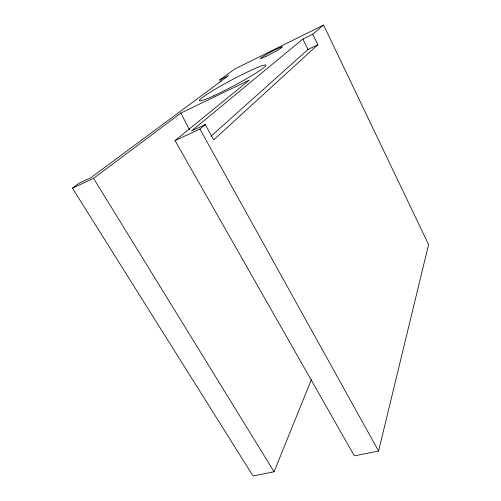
<?xml version="1.0" encoding="UTF-8"?>
<svg xmlns="http://www.w3.org/2000/svg" width="501" height="501" viewBox="0 0 501 501"><rect width="100%" height="100%" fill="white"/><g stroke="black" fill="none" stroke-linecap="round" stroke-linejoin="round"><path stroke-width="0.75" d="M311.346 379.62L274.091 471.773L253.036 475.95L72.413 188.144L93.555 178.343L180.848 113.101L249.385 80.072L175.037 140.587L354.351 455.854L378.581 451.044L428.587 244.601L323.583 25.05L234.562 69.119L219.833 79.935L220.866 81.87M312.724 34.187L317.834 44.733L213.695 139.885L205.253 124.574L191.488 130.974L302.867 39.04L312.724 34.187L323.583 25.05M210.977 136.216L307.99 49.493L317.834 44.733M175.037 140.587L199.918 129.064L205.253 124.574M72.413 188.144L79.158 183.184L90.706 177.824L228.588 75.62L219.833 79.935M93.555 178.343L274.091 471.773M199.918 129.064L378.581 451.044M180.848 113.101L189.478 129.784M302.867 39.04L307.99 49.493M265.317 56.682A12.425 0.864 -27.9 0 0 282.376 46.962A12.425 0.864 -27.9 0 0 266.532 54.352A12.425 0.864 -27.9 0 0 265.317 56.682M213.526 95.891A37.763 3.069 -28.1 0 0 265.893 65.612A37.763 3.069 -28.1 0 0 218.636 87.193A37.763 3.069 -28.1 0 0 213.526 95.891"/></g></svg>
